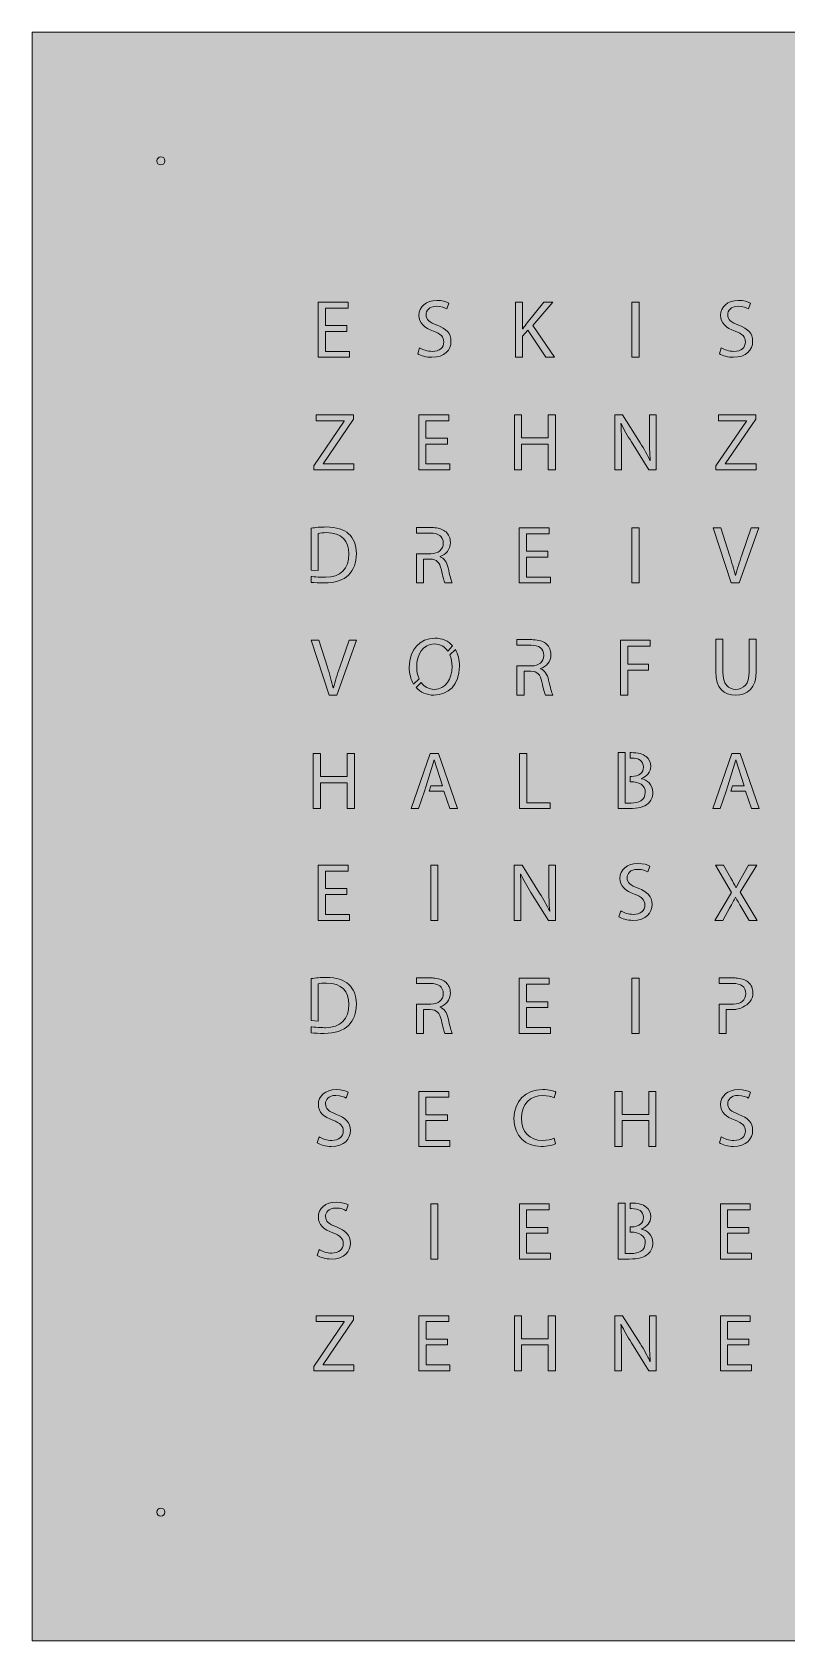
# Model space of a CAD drawing. Header units: inches. Extents: x 0 to 500, y -500 to 0.
# Drawn here: x 0 to 234.5, y -500 to 0 of the extents above; entities that cross this region are included whole.
import ezdxf

# ---------------------------------------------------------------- set-up
doc = ezdxf.new("R2010")
doc.units = ezdxf.units.IN
doc.header["$MEASUREMENT"] = 0
doc.layers.add('Ebene 1', color=7, linetype='Continuous')

msp = doc.modelspace()

# ---------------------------------------------------------------- hatches: boundary and pattern name
at = {"layer": 'Ebene 1'}
h = msp.add_hatch(color=38, dxfattribs=at)
h.dxf.hatch_style = 2
h.paths.add_polyline_path([(0, -500), (500, -500), (500, 0), (0, 0)])

# ---------------------------------------------------------------- linework, layer by layer
at = {"layer": 'Ebene 1', "lineweight": 0}
for points in [[(0, -500), (500, -500), (500, 0), (0, 0), (0, -500)], [(97.81, -93.03), (91.14, -93.03), (91.14, -99.21), (98.61, -99.21), (98.61, -101.06), (88.89, -101.06), (88.89, -83.94), (98.22, -83.94), (98.22, -85.79), (91.14, -85.79), (91.14, -91.2), (97.81, -91.2), (97.81, -93.03)], [(188.62, -101.06), (186.38, -101.06), (186.38, -83.94), (188.62, -83.94), (188.62, -101.06)], [(87.5, -134.76), (96.98, -120.87), (96.98, -120.79), (88.31, -120.79), (88.31, -118.94), (99.87, -118.94), (99.87, -120.29), (90.42, -134.13), (90.42, -134.21), (100, -134.21), (100, -136.06), (87.5, -136.06), (87.5, -134.76)], [(129.06, -128.03), (122.39, -128.03), (122.39, -134.21), (129.86, -134.21), (129.86, -136.06), (120.14, -136.06), (120.14, -118.94), (129.47, -118.94), (129.47, -120.79), (122.39, -120.79), (122.39, -126.2), (129.06, -126.2), (129.06, -128.03)], [(152.11, -118.94), (152.11, -126.1), (160.39, -126.1), (160.39, -118.94), (162.63, -118.94), (162.63, -136.06), (160.39, -136.06), (160.39, -128.03), (152.11, -128.03), (152.11, -136.06), (149.87, -136.06), (149.87, -118.94), (152.11, -118.94)], [(212.5, -134.76), (221.98, -120.87), (221.98, -120.79), (213.31, -120.79), (213.31, -118.94), (224.87, -118.94), (224.87, -120.29), (215.42, -134.13), (215.42, -134.21), (225, -134.21), (225, -136.06), (212.5, -136.06), (212.5, -134.76)], [(160.31, -163.17), (153.64, -163.17), (153.64, -169.35), (161.11, -169.35), (161.11, -171.2), (151.39, -171.2), (151.39, -154.08), (160.72, -154.08), (160.72, -155.93), (153.64, -155.93), (153.64, -161.34), (160.31, -161.34), (160.31, -163.17)], [(188.62, -171.2), (186.38, -171.2), (186.38, -154.08), (188.62, -154.08), (188.62, -171.2)], [(182.89, -188.94), (192.11, -188.94), (192.11, -190.79), (185.12, -190.79), (185.12, -196.48), (191.58, -196.48), (191.58, -198.31), (185.12, -198.31), (185.12, -206.06), (182.89, -206.06), (182.89, -188.94)], [(89.61, -224.22), (89.61, -231.38), (97.89, -231.38), (97.89, -224.22), (100.13, -224.22), (100.13, -241.34), (97.89, -241.34), (97.89, -233.31), (89.61, -233.31), (89.61, -241.34), (87.37, -241.34), (87.37, -224.22), (89.61, -224.22)], [(121.9, -235.95), (120.12, -241.34), (117.84, -241.34), (123.68, -224.22), (126.32, -224.22), (132.16, -241.34), (129.8, -241.34), (127.97, -235.95), (123.4, -235.95), (123.93, -234.23), (127.54, -234.23), (124.95, -226.17), (124.9, -226.17), (122.43, -234.23), (121.9, -235.95)], [(151.47, -224.22), (153.71, -224.22), (153.71, -239.49), (161.03, -239.49), (161.03, -241.34), (151.47, -241.34), (151.47, -224.22)], [(215.65, -235.95), (213.87, -241.34), (211.59, -241.34), (217.43, -224.22), (220.07, -224.22), (225.91, -241.34), (223.55, -241.34), (221.72, -235.95), (217.15, -235.95), (217.68, -234.23), (221.29, -234.23), (218.7, -226.17), (218.65, -226.17), (216.18, -234.23), (215.65, -235.95)], [(97.79, -268.03), (91.16, -268.03), (91.16, -274.21), (98.58, -274.21), (98.58, -276.06), (88.92, -276.06), (88.92, -258.94), (98.2, -258.94), (98.2, -260.79), (91.16, -260.79), (91.16, -266.2), (97.79, -266.2), (97.79, -268.03)], [(126.12, -276.06), (123.88, -276.06), (123.88, -258.94), (126.12, -258.94), (126.12, -276.06)], [(160.31, -303.17), (153.64, -303.17), (153.64, -309.35), (161.11, -309.35), (161.11, -311.2), (151.39, -311.2), (151.39, -294.08), (160.72, -294.08), (160.72, -295.93), (153.64, -295.93), (153.64, -301.34), (160.31, -301.34), (160.31, -303.17)], [(188.62, -311.2), (186.38, -311.2), (186.38, -294.08), (188.62, -294.08), (188.62, -311.2)], [(129.06, -338.31), (122.39, -338.31), (122.39, -344.49), (129.86, -344.49), (129.86, -346.34), (120.14, -346.34), (120.14, -329.22), (129.47, -329.22), (129.47, -331.07), (122.39, -331.07), (122.39, -336.48), (129.06, -336.48), (129.06, -338.31)], [(183.36, -329.22), (183.36, -336.38), (191.64, -336.38), (191.64, -329.22), (193.88, -329.22), (193.88, -346.34), (191.64, -346.34), (191.64, -338.31), (183.36, -338.31), (183.36, -346.34), (181.12, -346.34), (181.12, -329.22), (183.36, -329.22)], [(126.12, -381.34), (123.88, -381.34), (123.88, -364.22), (126.12, -364.22), (126.12, -381.34)], [(160.29, -373.31), (153.66, -373.31), (153.66, -379.49), (161.08, -379.49), (161.08, -381.34), (151.42, -381.34), (151.42, -364.22), (160.7, -364.22), (160.7, -366.07), (153.66, -366.07), (153.66, -371.48), (160.29, -371.48), (160.29, -373.31)], [(222.79, -373.31), (216.16, -373.31), (216.16, -379.49), (223.58, -379.49), (223.58, -381.34), (213.92, -381.34), (213.92, -364.22), (223.2, -364.22), (223.2, -366.07), (216.16, -366.07), (216.16, -371.48), (222.79, -371.48), (222.79, -373.31)], [(87.5, -414.76), (96.98, -400.87), (96.98, -400.79), (88.31, -400.79), (88.31, -398.94), (99.87, -398.94), (99.87, -400.28), (90.42, -414.13), (90.42, -414.21), (100, -414.21), (100, -416.06), (87.5, -416.06), (87.5, -414.76)], [(129.04, -408.03), (122.41, -408.03), (122.41, -414.21), (129.83, -414.21), (129.83, -416.06), (120.17, -416.06), (120.17, -398.94), (129.45, -398.94), (129.45, -400.79), (122.41, -400.79), (122.41, -406.2), (129.04, -406.2), (129.04, -408.03)], [(152.11, -398.94), (152.11, -406.1), (160.39, -406.1), (160.39, -398.94), (162.63, -398.94), (162.63, -416.06), (160.39, -416.06), (160.39, -408.03), (152.11, -408.03), (152.11, -416.06), (149.87, -416.06), (149.87, -398.94), (152.11, -398.94)], [(222.79, -408.03), (216.16, -408.03), (216.16, -414.21), (223.58, -414.21), (223.58, -416.06), (213.92, -416.06), (213.92, -398.94), (223.2, -398.94), (223.2, -400.79), (216.16, -400.79), (216.16, -406.2), (222.79, -406.2), (222.79, -408.03)]]:
    msp.add_lwpolyline(points, dxfattribs=at)
for points, knots in [([(38.75, -39.99), (38.75, -39.32), (39.29, -38.75), (40.01, -38.75), (40.73, -38.75), (41.25, -39.29), (41.25, -39.99), (41.25, -40.68), (40.76, -41.25), (39.99, -41.25), (39.27, -41.25), (38.75, -40.68), (38.75, -39.99)], [0, 0, 0, 0, 1, 1, 1, 2, 2, 2, 3, 3, 3, 4, 4, 4, 4]), ([(120.41, -98.09), (121.41, -98.72), (122.83, -99.21), (124.35, -99.21), (126.61, -99.21), (127.93, -98.01), (127.93, -96.28), (127.93, -94.71), (127.02, -93.77), (124.71, -92.91), (121.91, -91.89), (120.19, -90.42), (120.19, -88.03), (120.19, -85.36), (122.4, -83.38), (125.72, -83.38), (127.45, -83.38), (128.75, -83.79), (129.48, -84.22), (129.48, -84.22), (128.87, -86.02), (128.87, -86.02), (128.34, -85.69), (127.2, -85.21), (125.65, -85.21), (123.31, -85.21), (122.42, -86.61), (122.42, -87.78), (122.42, -89.38), (123.46, -90.16), (125.83, -91.08), (128.72, -92.19), (130.17, -93.59), (130.17, -96.11), (130.17, -98.75), (128.24, -101.06), (124.2, -101.06), (122.55, -101.06), (120.75, -100.55), (119.83, -99.94), (119.83, -99.94), (120.41, -98.09), (120.41, -98.09)], [0, 0, 0, 0, 1, 1, 1, 2, 2, 2, 3, 3, 3, 4, 4, 4, 5, 5, 5, 6, 6, 6, 7, 7, 7, 8, 8, 8, 9, 9, 9, 10, 10, 10, 11, 11, 11, 12, 12, 12, 13, 13, 13, 14, 14, 14, 14]), ([(150.2, -83.94), (150.2, -83.94), (152.41, -83.94), (152.41, -83.94), (152.41, -83.94), (152.41, -92.19), (152.41, -92.19), (152.41, -92.19), (152.49, -92.19), (152.49, -92.19), (152.95, -91.53), (153.4, -90.93), (153.84, -90.37), (153.84, -90.37), (159.07, -83.94), (159.07, -83.94), (159.07, -83.94), (161.81, -83.94), (161.81, -83.94), (161.81, -83.94), (155.61, -91.2), (155.61, -91.2), (155.61, -91.2), (162.3, -101.06), (162.3, -101.06), (162.3, -101.06), (159.68, -101.06), (159.68, -101.06), (159.68, -101.06), (154.07, -92.65), (154.07, -92.65), (154.07, -92.65), (152.41, -94.53), (152.41, -94.53), (152.41, -94.53), (152.41, -101.06), (152.41, -101.06), (152.41, -101.06), (150.2, -101.06), (150.2, -101.06), (150.2, -101.06), (150.2, -83.94), (150.2, -83.94)], [0, 0, 0, 0, 1, 1, 1, 2, 2, 2, 3, 3, 3, 4, 4, 4, 5, 5, 5, 6, 6, 6, 7, 7, 7, 8, 8, 8, 9, 9, 9, 10, 10, 10, 11, 11, 11, 12, 12, 12, 13, 13, 13, 14, 14, 14, 14]), ([(214.16, -98.09), (215.16, -98.72), (216.58, -99.21), (218.1, -99.21), (220.36, -99.21), (221.68, -98.01), (221.68, -96.28), (221.68, -94.71), (220.77, -93.77), (218.46, -92.91), (215.66, -91.89), (213.94, -90.42), (213.94, -88.03), (213.94, -85.36), (216.15, -83.38), (219.47, -83.38), (221.2, -83.38), (222.5, -83.79), (223.23, -84.22), (223.23, -84.22), (222.62, -86.02), (222.62, -86.02), (222.09, -85.69), (220.95, -85.21), (219.4, -85.21), (217.06, -85.21), (216.17, -86.61), (216.17, -87.78), (216.17, -89.38), (217.21, -90.16), (219.58, -91.08), (222.47, -92.19), (223.92, -93.59), (223.92, -96.11), (223.92, -98.75), (221.99, -101.06), (217.95, -101.06), (216.3, -101.06), (214.5, -100.55), (213.58, -99.94), (213.58, -99.94), (214.16, -98.09), (214.16, -98.09)], [0, 0, 0, 0, 1, 1, 1, 2, 2, 2, 3, 3, 3, 4, 4, 4, 5, 5, 5, 6, 6, 6, 7, 7, 7, 8, 8, 8, 9, 9, 9, 10, 10, 10, 11, 11, 11, 12, 12, 12, 13, 13, 13, 14, 14, 14, 14]), ([(181.07, -136.06), (181.07, -136.06), (181.07, -118.94), (181.07, -118.94), (181.07, -118.94), (183.51, -118.94), (183.51, -118.94), (183.51, -118.94), (188.97, -127.6), (188.97, -127.6), (190.22, -129.61), (191.23, -131.41), (192.02, -133.16), (192.02, -133.16), (192.1, -133.14), (192.1, -133.14), (191.89, -130.85), (191.84, -128.77), (191.84, -126.1), (191.84, -126.1), (191.84, -118.94), (191.84, -118.94), (191.84, -118.94), (193.93, -118.94), (193.93, -118.94), (193.93, -118.94), (193.93, -136.06), (193.93, -136.06), (193.93, -136.06), (191.69, -136.06), (191.69, -136.06), (191.69, -136.06), (186.25, -127.37), (186.25, -127.37), (185.06, -125.47), (183.92, -123.51), (183.08, -121.66), (183.08, -121.66), (183, -121.68), (183, -121.68), (183.13, -123.84), (183.16, -125.9), (183.16, -128.74), (183.16, -128.74), (183.16, -136.06), (183.16, -136.06), (183.16, -136.06), (181.07, -136.06), (181.07, -136.06)], [0, 0, 0, 0, 1, 1, 1, 2, 2, 2, 3, 3, 3, 4, 4, 4, 5, 5, 5, 6, 6, 6, 7, 7, 7, 8, 8, 8, 9, 9, 9, 10, 10, 10, 11, 11, 11, 12, 12, 12, 13, 13, 13, 14, 14, 14, 15, 15, 15, 16, 16, 16, 16]), ([(86.71, -169.19), (86.82, -169.2), (87.98, -169.28), (88.92, -169.35), (90.02, -169.43), (90.89, -169.42), (91.16, -169.42), (95.91, -169.42), (98.45, -166.78), (98.45, -162.16), (98.47, -158.12), (96.19, -155.55), (91.51, -155.55), (90.37, -155.55), (89.51, -155.65), (88.92, -155.78), (88.92, -155.78), (88.92, -167.35), (88.92, -167.35), (88.92, -167.35), (86.71, -167.19), (86.71, -167.19), (86.71, -167.19), (86.71, -154.18), (86.71, -154.18), (88.06, -153.95), (89.66, -153.8), (91.41, -153.8), (94.59, -153.8), (96.85, -154.56), (98.35, -155.93), (99.9, -157.33), (100.79, -159.31), (100.79, -162.08), (100.79, -164.87), (99.9, -167.16), (98.32, -168.74), (96.7, -170.34), (94.05, -171.2), (90.73, -171.2), (89.13, -171.2), (87.83, -171.12), (86.71, -171), (86.71, -171), (86.71, -169.19), (86.71, -169.19)], [0, 0, 0, 0, 1, 1, 1, 2, 2, 2, 3, 3, 3, 4, 4, 4, 5, 5, 5, 6, 6, 6, 7, 7, 7, 8, 8, 8, 9, 9, 9, 10, 10, 10, 11, 11, 11, 12, 12, 12, 13, 13, 13, 14, 14, 14, 15, 15, 15, 15]), ([(119.42, -153.95), (119.42, -153.95), (123.67, -153.95), (123.67, -153.95), (124.19, -153.95), (124.67, -153.97), (125.12, -154.02), (126.69, -154.18), (127.81, -154.62), (128.62, -155.35), (129.46, -156.11), (129.97, -157.28), (129.97, -158.63), (129.97, -160.86), (128.54, -162.36), (126.77, -162.97), (126.77, -162.97), (126.77, -163.05), (126.77, -163.05), (128.06, -163.5), (128.85, -164.72), (129.25, -166.5), (129.81, -168.89), (130.22, -170.54), (130.58, -171.2), (130.58, -171.2), (128.29, -171.2), (128.29, -171.2), (128.01, -170.69), (127.63, -169.24), (127.17, -167.11), (126.66, -164.75), (125.72, -163.86), (123.72, -163.78), (123.72, -163.78), (121.63, -163.78), (121.63, -163.78), (121.63, -163.78), (121.63, -171.2), (121.63, -171.2), (121.63, -171.2), (119.42, -171.2), (119.42, -171.2), (119.42, -171.2), (119.42, -162.11), (119.42, -162.11), (119.42, -162.11), (122.51, -162.11), (122.51, -162.11), (122.51, -162.11), (123.89, -162.11), (123.89, -162.11), (126.26, -162.11), (127.76, -160.81), (127.76, -158.85), (127.76, -156.64), (126.16, -155.68), (123.82, -155.68), (123.82, -155.68), (119.42, -155.68), (119.42, -155.68), (119.42, -155.68), (119.42, -153.95), (119.42, -153.95)], [0, 0, 0, 0, 1, 1, 1, 2, 2, 2, 3, 3, 3, 4, 4, 4, 5, 5, 5, 6, 6, 6, 7, 7, 7, 8, 8, 8, 9, 9, 9, 10, 10, 10, 11, 11, 11, 12, 12, 12, 13, 13, 13, 14, 14, 14, 15, 15, 15, 16, 16, 16, 17, 17, 17, 18, 18, 18, 19, 19, 19, 20, 20, 20, 21, 21, 21, 21]), ([(217.28, -171.2), (217.28, -171.2), (211.66, -154.08), (211.66, -154.08), (211.66, -154.08), (214.08, -154.08), (214.08, -154.08), (214.08, -154.08), (216.74, -162.51), (216.74, -162.51), (217.45, -164.82), (218.09, -166.91), (218.57, -168.91), (218.57, -168.91), (218.62, -168.91), (218.62, -168.91), (219.11, -166.93), (219.79, -164.77), (220.58, -162.54), (220.58, -162.54), (223.47, -154.08), (223.47, -154.08), (223.47, -154.08), (225.84, -154.08), (225.84, -154.08), (225.84, -154.08), (219.72, -171.2), (219.72, -171.2), (219.72, -171.2), (217.28, -171.2), (217.28, -171.2)], [0, 0, 0, 0, 1, 1, 1, 2, 2, 2, 3, 3, 3, 4, 4, 4, 5, 5, 5, 6, 6, 6, 7, 7, 7, 8, 8, 8, 9, 9, 9, 10, 10, 10, 10]), ([(92.28, -206.06), (92.28, -206.06), (86.66, -188.94), (86.66, -188.94), (86.66, -188.94), (89.08, -188.94), (89.08, -188.94), (89.08, -188.94), (91.74, -197.37), (91.74, -197.37), (92.45, -199.68), (93.09, -201.77), (93.57, -203.77), (93.57, -203.77), (93.62, -203.77), (93.62, -203.77), (94.11, -201.79), (94.79, -199.63), (95.58, -197.4), (95.58, -197.4), (98.47, -188.94), (98.47, -188.94), (98.47, -188.94), (100.84, -188.94), (100.84, -188.94), (100.84, -188.94), (94.71, -206.06), (94.71, -206.06), (94.71, -206.06), (92.28, -206.06), (92.28, -206.06)], [0, 0, 0, 0, 1, 1, 1, 2, 2, 2, 3, 3, 3, 4, 4, 4, 5, 5, 5, 6, 6, 6, 7, 7, 7, 8, 8, 8, 9, 9, 9, 10, 10, 10, 10]), ([(119.51, -197.3), (119.51, -198.61), (119.77, -199.88), (120.25, -200.96), (120.25, -200.96), (118.55, -202.61), (118.55, -202.61), (117.67, -201.19), (117.18, -199.4), (117.18, -197.35), (117.18, -191.91), (120.53, -188.36), (125.1, -188.36), (127.42, -188.36), (129.33, -189.23), (130.68, -190.73), (130.68, -190.73), (129.14, -192.37), (129.14, -192.37), (128.23, -191.05), (126.87, -190.16), (125.03, -190.16), (121.34, -190.16), (119.51, -193.56), (119.51, -197.3)], [0, 0, 0, 0, 1, 1, 1, 2, 2, 2, 3, 3, 3, 4, 4, 4, 5, 5, 5, 6, 6, 6, 7, 7, 7, 8, 8, 8, 8]), ([(150.67, -188.81), (150.67, -188.81), (154.92, -188.81), (154.92, -188.81), (155.44, -188.81), (155.92, -188.83), (156.37, -188.88), (157.94, -189.04), (159.06, -189.48), (159.87, -190.21), (160.71, -190.97), (161.22, -192.14), (161.22, -193.49), (161.22, -195.72), (159.79, -197.22), (158.01, -197.83), (158.01, -197.83), (158.01, -197.91), (158.01, -197.91), (159.31, -198.36), (160.1, -199.58), (160.5, -201.36), (161.06, -203.75), (161.47, -205.4), (161.83, -206.06), (161.83, -206.06), (159.54, -206.06), (159.54, -206.06), (159.26, -205.55), (158.88, -204.1), (158.42, -201.97), (157.91, -199.61), (156.97, -198.72), (154.97, -198.64), (154.97, -198.64), (152.88, -198.64), (152.88, -198.64), (152.88, -198.64), (152.88, -206.06), (152.88, -206.06), (152.88, -206.06), (150.67, -206.06), (150.67, -206.06), (150.67, -206.06), (150.67, -196.97), (150.67, -196.97), (150.67, -196.97), (153.76, -196.97), (153.76, -196.97), (153.76, -196.97), (155.14, -196.97), (155.14, -196.97), (157.51, -196.97), (159.01, -195.67), (159.01, -193.72), (159.01, -191.51), (157.41, -190.54), (155.07, -190.54), (155.07, -190.54), (150.67, -190.54), (150.67, -190.54), (150.67, -190.54), (150.67, -188.81), (150.67, -188.81)], [0, 0, 0, 0, 1, 1, 1, 2, 2, 2, 3, 3, 3, 4, 4, 4, 5, 5, 5, 6, 6, 6, 7, 7, 7, 8, 8, 8, 9, 9, 9, 10, 10, 10, 11, 11, 11, 12, 12, 12, 13, 13, 13, 14, 14, 14, 15, 15, 15, 16, 16, 16, 17, 17, 17, 18, 18, 18, 19, 19, 19, 20, 20, 20, 21, 21, 21, 21]), ([(214.67, -188.66), (214.67, -188.66), (214.67, -198.82), (214.67, -198.82), (214.67, -202.63), (216.38, -204.26), (218.66, -204.26), (221.18, -204.26), (222.83, -202.58), (222.83, -198.82), (222.83, -198.82), (222.83, -188.66), (222.83, -188.66), (222.83, -188.66), (225.06, -188.66), (225.06, -188.66), (225.06, -188.66), (225.06, -198.67), (225.06, -198.67), (225.06, -203.93), (222.29, -206.06), (218.58, -206.06), (215.08, -206.06), (212.44, -204.08), (212.44, -198.74), (212.44, -198.74), (212.44, -188.66), (212.44, -188.66), (212.44, -188.66), (214.67, -188.66), (214.67, -188.66)], [0, 0, 0, 0, 1, 1, 1, 2, 2, 2, 3, 3, 3, 4, 4, 4, 5, 5, 5, 6, 6, 6, 7, 7, 7, 8, 8, 8, 9, 9, 9, 10, 10, 10, 10]), ([(132.82, -197.04), (132.82, -202.91), (129.24, -206.06), (124.87, -206.06), (122.62, -206.06), (120.71, -205.19), (119.35, -203.68), (119.35, -203.68), (120.93, -202.15), (120.93, -202.15), (121.87, -203.43), (123.24, -204.26), (125, -204.26), (128.5, -204.26), (130.49, -201.03), (130.49, -197.14), (130.49, -195.91), (130.26, -194.66), (129.79, -193.56), (129.79, -193.56), (131.52, -191.87), (131.52, -191.87), (132.36, -193.28), (132.82, -195.04), (132.82, -197.04)], [0, 0, 0, 0, 1, 1, 1, 2, 2, 2, 3, 3, 3, 4, 4, 4, 5, 5, 5, 6, 6, 6, 7, 7, 7, 8, 8, 8, 8]), ([(182.1, -223.94), (182.1, -223.94), (184.31, -223.94), (184.31, -223.94), (184.31, -223.94), (184.31, -239.61), (184.31, -239.61), (184.31, -239.61), (186.17, -239.61), (186.17, -239.61), (188.45, -239.61), (190.56, -238.77), (190.56, -236.28), (190.56, -233.97), (188.55, -232.98), (186.14, -232.98), (186.14, -232.98), (185.81, -232.98), (185.81, -232.98), (185.81, -232.98), (185.81, -231.33), (185.81, -231.33), (185.81, -231.33), (186.32, -231.33), (186.32, -231.33), (188.63, -231.33), (190, -230.09), (190, -228.43), (190, -226.45), (188.5, -225.64), (186.27, -225.64), (186.27, -225.64), (185.81, -225.64), (185.81, -225.64), (185.81, -225.64), (185.81, -223.94), (185.81, -223.94), (185.81, -223.94), (186.14, -223.94), (186.14, -223.94), (188.35, -223.94), (189.77, -224.32), (190.81, -225.18), (191.7, -225.84), (192.26, -226.86), (192.26, -228.21), (192.26, -229.88), (191.14, -231.33), (189.37, -231.97), (189.37, -231.97), (189.37, -232.04), (189.37, -232.04), (190.99, -232.42), (192.9, -233.77), (192.9, -236.31), (192.9, -237.78), (192.31, -238.93), (191.42, -239.74), (190.26, -240.83), (188.33, -241.34), (185.53, -241.34), (185.53, -241.34), (182.1, -241.34), (182.1, -241.34), (182.1, -241.34), (182.1, -223.94), (182.1, -223.94)], [0, 0, 0, 0, 1, 1, 1, 2, 2, 2, 3, 3, 3, 4, 4, 4, 5, 5, 5, 6, 6, 6, 7, 7, 7, 8, 8, 8, 9, 9, 9, 10, 10, 10, 11, 11, 11, 12, 12, 12, 13, 13, 13, 14, 14, 14, 15, 15, 15, 16, 16, 16, 17, 17, 17, 18, 18, 18, 19, 19, 19, 20, 20, 20, 21, 21, 21, 22, 22, 22, 22]), ([(149.82, -276.06), (149.82, -276.06), (149.82, -258.94), (149.82, -258.94), (149.82, -258.94), (152.26, -258.94), (152.26, -258.94), (152.26, -258.94), (157.72, -267.6), (157.72, -267.6), (158.97, -269.61), (159.98, -271.41), (160.77, -273.16), (160.77, -273.16), (160.85, -273.14), (160.85, -273.14), (160.64, -270.85), (160.59, -268.77), (160.59, -266.1), (160.59, -266.1), (160.59, -258.94), (160.59, -258.94), (160.59, -258.94), (162.68, -258.94), (162.68, -258.94), (162.68, -258.94), (162.68, -276.06), (162.68, -276.06), (162.68, -276.06), (160.44, -276.06), (160.44, -276.06), (160.44, -276.06), (155, -267.37), (155, -267.37), (153.81, -265.47), (152.67, -263.51), (151.83, -261.66), (151.83, -261.66), (151.75, -261.68), (151.75, -261.68), (151.88, -263.84), (151.91, -265.9), (151.91, -268.75), (151.91, -268.75), (151.91, -276.06), (151.91, -276.06), (151.91, -276.06), (149.82, -276.06), (149.82, -276.06)], [0, 0, 0, 0, 1, 1, 1, 2, 2, 2, 3, 3, 3, 4, 4, 4, 5, 5, 5, 6, 6, 6, 7, 7, 7, 8, 8, 8, 9, 9, 9, 10, 10, 10, 11, 11, 11, 12, 12, 12, 13, 13, 13, 14, 14, 14, 15, 15, 15, 16, 16, 16, 16]), ([(182.91, -273.09), (183.91, -273.72), (185.33, -274.21), (186.85, -274.21), (189.11, -274.21), (190.43, -273.01), (190.43, -271.29), (190.43, -269.71), (189.52, -268.77), (187.21, -267.91), (184.41, -266.89), (182.69, -265.42), (182.69, -263.03), (182.69, -260.36), (184.9, -258.38), (188.22, -258.38), (189.95, -258.38), (191.25, -258.79), (191.98, -259.22), (191.98, -259.22), (191.37, -261.02), (191.37, -261.02), (190.84, -260.69), (189.7, -260.21), (188.15, -260.21), (185.81, -260.21), (184.92, -261.61), (184.92, -262.78), (184.92, -264.38), (185.96, -265.16), (188.33, -266.08), (191.22, -267.2), (192.67, -268.59), (192.67, -271.11), (192.67, -273.75), (190.74, -276.06), (186.7, -276.06), (185.05, -276.06), (183.25, -275.55), (182.33, -274.94), (182.33, -274.94), (182.91, -273.09), (182.91, -273.09)], [0, 0, 0, 0, 1, 1, 1, 2, 2, 2, 3, 3, 3, 4, 4, 4, 5, 5, 5, 6, 6, 6, 7, 7, 7, 8, 8, 8, 9, 9, 9, 10, 10, 10, 11, 11, 11, 12, 12, 12, 13, 13, 13, 14, 14, 14, 14]), ([(222.8, -276.06), (222.8, -276.06), (220.59, -272.28), (220.59, -272.28), (219.7, -270.83), (219.17, -269.89), (218.64, -268.9), (218.64, -268.9), (218.58, -268.9), (218.58, -268.9), (218.1, -269.89), (217.59, -270.8), (216.73, -272.3), (216.73, -272.3), (214.67, -276.06), (214.67, -276.06), (214.67, -276.06), (212.13, -276.06), (212.13, -276.06), (212.13, -276.06), (217.37, -267.4), (217.37, -267.4), (217.37, -267.4), (212.34, -258.94), (212.34, -258.94), (212.34, -258.94), (214.9, -258.94), (214.9, -258.94), (214.9, -258.94), (217.16, -262.95), (217.16, -262.95), (217.8, -264.07), (218.28, -264.93), (218.74, -265.85), (218.74, -265.85), (218.81, -265.85), (218.81, -265.85), (219.3, -264.83), (219.73, -264.05), (220.36, -262.95), (220.36, -262.95), (222.67, -258.94), (222.67, -258.94), (222.67, -258.94), (225.24, -258.94), (225.24, -258.94), (225.24, -258.94), (220.03, -267.27), (220.03, -267.27), (220.03, -267.27), (225.37, -276.06), (225.37, -276.06), (225.37, -276.06), (222.8, -276.06), (222.8, -276.06)], [0, 0, 0, 0, 1, 1, 1, 2, 2, 2, 3, 3, 3, 4, 4, 4, 5, 5, 5, 6, 6, 6, 7, 7, 7, 8, 8, 8, 9, 9, 9, 10, 10, 10, 11, 11, 11, 12, 12, 12, 13, 13, 13, 14, 14, 14, 15, 15, 15, 16, 16, 16, 17, 17, 17, 18, 18, 18, 18]), ([(86.71, -309.19), (86.82, -309.2), (87.98, -309.28), (88.92, -309.35), (90.02, -309.43), (90.89, -309.42), (91.16, -309.42), (95.91, -309.42), (98.45, -306.78), (98.45, -302.16), (98.47, -298.12), (96.19, -295.55), (91.51, -295.55), (90.37, -295.55), (89.51, -295.65), (88.92, -295.78), (88.92, -295.78), (88.92, -307.35), (88.92, -307.35), (88.92, -307.35), (86.71, -307.19), (86.71, -307.19), (86.71, -307.19), (86.71, -294.18), (86.71, -294.18), (88.06, -293.95), (89.66, -293.8), (91.41, -293.8), (94.59, -293.8), (96.85, -294.56), (98.35, -295.93), (99.9, -297.33), (100.79, -299.31), (100.79, -302.08), (100.79, -304.87), (99.9, -307.16), (98.32, -308.74), (96.7, -310.34), (94.05, -311.2), (90.73, -311.2), (89.13, -311.2), (87.83, -311.12), (86.71, -311), (86.71, -311), (86.71, -309.19), (86.71, -309.19)], [0, 0, 0, 0, 1, 1, 1, 2, 2, 2, 3, 3, 3, 4, 4, 4, 5, 5, 5, 6, 6, 6, 7, 7, 7, 8, 8, 8, 9, 9, 9, 10, 10, 10, 11, 11, 11, 12, 12, 12, 13, 13, 13, 14, 14, 14, 15, 15, 15, 15]), ([(119.42, -293.95), (119.42, -293.95), (123.67, -293.95), (123.67, -293.95), (124.19, -293.95), (124.67, -293.97), (125.12, -294.02), (126.69, -294.18), (127.81, -294.62), (128.62, -295.35), (129.46, -296.11), (129.97, -297.28), (129.97, -298.63), (129.97, -300.86), (128.54, -302.36), (126.77, -302.97), (126.77, -302.97), (126.77, -303.05), (126.77, -303.05), (128.06, -303.5), (128.85, -304.72), (129.25, -306.5), (129.81, -308.89), (130.22, -310.54), (130.58, -311.2), (130.58, -311.2), (128.29, -311.2), (128.29, -311.2), (128.01, -310.69), (127.63, -309.24), (127.17, -307.11), (126.66, -304.75), (125.72, -303.86), (123.72, -303.78), (123.72, -303.78), (121.63, -303.78), (121.63, -303.78), (121.63, -303.78), (121.63, -311.2), (121.63, -311.2), (121.63, -311.2), (119.42, -311.2), (119.42, -311.2), (119.42, -311.2), (119.42, -302.11), (119.42, -302.11), (119.42, -302.11), (122.51, -302.11), (122.51, -302.11), (122.51, -302.11), (123.89, -302.11), (123.89, -302.11), (126.26, -302.11), (127.76, -300.81), (127.76, -298.85), (127.76, -296.64), (126.16, -295.68), (123.82, -295.68), (123.82, -295.68), (119.42, -295.68), (119.42, -295.68), (119.42, -295.68), (119.42, -293.95), (119.42, -293.95)], [0, 0, 0, 0, 1, 1, 1, 2, 2, 2, 3, 3, 3, 4, 4, 4, 5, 5, 5, 6, 6, 6, 7, 7, 7, 8, 8, 8, 9, 9, 9, 10, 10, 10, 11, 11, 11, 12, 12, 12, 13, 13, 13, 14, 14, 14, 15, 15, 15, 16, 16, 16, 17, 17, 17, 18, 18, 18, 19, 19, 19, 20, 20, 20, 21, 21, 21, 21]), ([(217.77, -303.78), (218.2, -303.78), (218.58, -303.74), (218.92, -303.68), (219.23, -303.62), (219.58, -303.55), (219.83, -303.47), (220.49, -303.25), (220.58, -303.19), (220.92, -303.03), (222.57, -302.16), (224.02, -300.86), (224.02, -298.63), (224.02, -297.28), (223.51, -296.11), (222.67, -295.35), (221.86, -294.62), (220.74, -294.18), (219.17, -294.02), (218.73, -293.97), (218.24, -293.95), (217.72, -293.95), (217.72, -293.95), (213.48, -293.95), (213.48, -293.95), (213.48, -293.95), (213.48, -295.68), (213.48, -295.68), (213.48, -295.68), (217.87, -295.68), (217.87, -295.68), (220.21, -295.68), (221.81, -296.64), (221.81, -298.85), (221.81, -300.81), (220.31, -302.11), (217.95, -302.11), (217.95, -302.11), (216.56, -302.11), (216.56, -302.11), (216.56, -302.11), (213.48, -302.11), (213.48, -302.11), (213.48, -302.11), (213.48, -311.2), (213.48, -311.2), (213.48, -311.2), (215.69, -311.2), (215.69, -311.2), (215.69, -311.2), (215.69, -303.78), (215.69, -303.78), (215.69, -303.78), (217.77, -303.78), (217.77, -303.78)], [0, 0, 0, 0, 1, 1, 1, 2, 2, 2, 3, 3, 3, 4, 4, 4, 5, 5, 5, 6, 6, 6, 7, 7, 7, 8, 8, 8, 9, 9, 9, 10, 10, 10, 11, 11, 11, 12, 12, 12, 13, 13, 13, 14, 14, 14, 15, 15, 15, 16, 16, 16, 17, 17, 17, 18, 18, 18, 18]), ([(89.16, -343.37), (90.16, -344), (91.58, -344.49), (93.1, -344.49), (95.36, -344.49), (96.68, -343.29), (96.68, -341.56), (96.68, -339.99), (95.77, -339.05), (93.46, -338.19), (90.66, -337.17), (88.94, -335.7), (88.94, -333.31), (88.94, -330.64), (91.15, -328.66), (94.47, -328.66), (96.2, -328.66), (97.5, -329.07), (98.23, -329.5), (98.23, -329.5), (97.62, -331.3), (97.62, -331.3), (97.09, -330.97), (95.95, -330.49), (94.4, -330.49), (92.06, -330.49), (91.17, -331.89), (91.17, -333.06), (91.17, -334.66), (92.21, -335.44), (94.58, -336.36), (97.47, -337.47), (98.92, -338.87), (98.92, -341.39), (98.92, -344.03), (96.99, -346.34), (92.95, -346.34), (91.3, -346.34), (89.5, -345.83), (88.58, -345.22), (88.58, -345.22), (89.16, -343.37), (89.16, -343.37)], [0, 0, 0, 0, 1, 1, 1, 2, 2, 2, 3, 3, 3, 4, 4, 4, 5, 5, 5, 6, 6, 6, 7, 7, 7, 8, 8, 8, 9, 9, 9, 10, 10, 10, 11, 11, 11, 12, 12, 12, 13, 13, 13, 14, 14, 14, 14]), ([(162.7, -345.53), (161.91, -345.93), (160.26, -346.34), (158.18, -346.34), (153.35, -346.34), (149.75, -343.29), (149.75, -337.65), (149.75, -332.27), (153.38, -328.66), (158.69, -328.66), (160.8, -328.66), (162.17, -329.12), (162.75, -329.42), (162.75, -329.42), (162.19, -331.22), (162.19, -331.22), (161.38, -330.82), (160.19, -330.51), (158.76, -330.51), (154.75, -330.51), (152.08, -333.08), (152.08, -337.58), (152.08, -341.79), (154.5, -344.46), (158.64, -344.46), (160.01, -344.46), (161.38, -344.18), (162.27, -343.75), (162.27, -343.75), (162.7, -345.53), (162.7, -345.53)], [0, 0, 0, 0, 1, 1, 1, 2, 2, 2, 3, 3, 3, 4, 4, 4, 5, 5, 5, 6, 6, 6, 7, 7, 7, 8, 8, 8, 9, 9, 9, 10, 10, 10, 10]), ([(214.16, -343.37), (215.16, -344), (216.58, -344.48), (218.1, -344.48), (220.36, -344.48), (221.68, -343.29), (221.68, -341.56), (221.68, -339.99), (220.77, -339.05), (218.46, -338.19), (215.66, -337.17), (213.94, -335.7), (213.94, -333.31), (213.94, -330.64), (216.15, -328.66), (219.47, -328.66), (221.2, -328.66), (222.5, -329.07), (223.23, -329.5), (223.23, -329.5), (222.62, -331.3), (222.62, -331.3), (222.09, -330.97), (220.95, -330.49), (219.4, -330.49), (217.06, -330.49), (216.17, -331.89), (216.17, -333.05), (216.17, -334.65), (217.21, -335.44), (219.58, -336.36), (222.47, -337.47), (223.92, -338.87), (223.92, -341.39), (223.92, -344.03), (221.99, -346.34), (217.95, -346.34), (216.3, -346.34), (214.5, -345.83), (213.58, -345.22), (213.58, -345.22), (214.16, -343.37), (214.16, -343.37)], [0, 0, 0, 0, 1, 1, 1, 2, 2, 2, 3, 3, 3, 4, 4, 4, 5, 5, 5, 6, 6, 6, 7, 7, 7, 8, 8, 8, 9, 9, 9, 10, 10, 10, 11, 11, 11, 12, 12, 12, 13, 13, 13, 14, 14, 14, 14]), ([(89.16, -378.37), (90.16, -379), (91.58, -379.49), (93.1, -379.49), (95.36, -379.49), (96.68, -378.29), (96.68, -376.56), (96.68, -374.99), (95.77, -374.05), (93.46, -373.19), (90.66, -372.17), (88.94, -370.7), (88.94, -368.31), (88.94, -365.64), (91.15, -363.66), (94.47, -363.66), (96.2, -363.66), (97.5, -364.07), (98.23, -364.5), (98.23, -364.5), (97.62, -366.3), (97.62, -366.3), (97.09, -365.97), (95.95, -365.49), (94.4, -365.49), (92.06, -365.49), (91.17, -366.89), (91.17, -368.05), (91.17, -369.66), (92.21, -370.44), (94.58, -371.36), (97.47, -372.47), (98.92, -373.87), (98.92, -376.39), (98.92, -379.03), (96.99, -381.34), (92.95, -381.34), (91.3, -381.34), (89.5, -380.83), (88.58, -380.22), (88.58, -380.22), (89.16, -378.37), (89.16, -378.37)], [0, 0, 0, 0, 1, 1, 1, 2, 2, 2, 3, 3, 3, 4, 4, 4, 5, 5, 5, 6, 6, 6, 7, 7, 7, 8, 8, 8, 9, 9, 9, 10, 10, 10, 11, 11, 11, 12, 12, 12, 13, 13, 13, 14, 14, 14, 14]), ([(182.1, -363.94), (182.1, -363.94), (184.31, -363.94), (184.31, -363.94), (184.31, -363.94), (184.31, -379.61), (184.31, -379.61), (184.31, -379.61), (186.17, -379.61), (186.17, -379.61), (188.45, -379.61), (190.56, -378.77), (190.56, -376.28), (190.56, -373.97), (188.55, -372.98), (186.14, -372.98), (186.14, -372.98), (185.81, -372.98), (185.81, -372.98), (185.81, -372.98), (185.81, -371.33), (185.81, -371.33), (185.81, -371.33), (186.32, -371.33), (186.32, -371.33), (188.63, -371.33), (190, -370.09), (190, -368.43), (190, -366.45), (188.5, -365.64), (186.27, -365.64), (186.27, -365.64), (185.81, -365.64), (185.81, -365.64), (185.81, -365.64), (185.81, -363.94), (185.81, -363.94), (185.81, -363.94), (186.14, -363.94), (186.14, -363.94), (188.35, -363.94), (189.77, -364.32), (190.81, -365.18), (191.7, -365.84), (192.26, -366.86), (192.26, -368.21), (192.26, -369.88), (191.14, -371.33), (189.37, -371.97), (189.37, -371.97), (189.37, -372.04), (189.37, -372.04), (190.99, -372.42), (192.9, -373.77), (192.9, -376.31), (192.9, -377.78), (192.31, -378.93), (191.42, -379.74), (190.26, -380.83), (188.32, -381.34), (185.53, -381.34), (185.53, -381.34), (182.1, -381.34), (182.1, -381.34), (182.1, -381.34), (182.1, -363.94), (182.1, -363.94)], [0, 0, 0, 0, 1, 1, 1, 2, 2, 2, 3, 3, 3, 4, 4, 4, 5, 5, 5, 6, 6, 6, 7, 7, 7, 8, 8, 8, 9, 9, 9, 10, 10, 10, 11, 11, 11, 12, 12, 12, 13, 13, 13, 14, 14, 14, 15, 15, 15, 16, 16, 16, 17, 17, 17, 18, 18, 18, 19, 19, 19, 20, 20, 20, 21, 21, 21, 22, 22, 22, 22]), ([(181.07, -416.06), (181.07, -416.06), (181.07, -398.94), (181.07, -398.94), (181.07, -398.94), (183.51, -398.94), (183.51, -398.94), (183.51, -398.94), (188.97, -407.6), (188.97, -407.6), (190.22, -409.61), (191.23, -411.41), (192.02, -413.16), (192.02, -413.16), (192.1, -413.14), (192.1, -413.14), (191.89, -410.85), (191.84, -408.77), (191.84, -406.1), (191.84, -406.1), (191.84, -398.94), (191.84, -398.94), (191.84, -398.94), (193.93, -398.94), (193.93, -398.94), (193.93, -398.94), (193.93, -416.06), (193.93, -416.06), (193.93, -416.06), (191.69, -416.06), (191.69, -416.06), (191.69, -416.06), (186.25, -407.37), (186.25, -407.37), (185.06, -405.47), (183.92, -403.51), (183.08, -401.66), (183.08, -401.66), (183, -401.68), (183, -401.68), (183.13, -403.84), (183.16, -405.9), (183.16, -408.74), (183.16, -408.74), (183.16, -416.06), (183.16, -416.06), (183.16, -416.06), (181.07, -416.06), (181.07, -416.06)], [0, 0, 0, 0, 1, 1, 1, 2, 2, 2, 3, 3, 3, 4, 4, 4, 5, 5, 5, 6, 6, 6, 7, 7, 7, 8, 8, 8, 9, 9, 9, 10, 10, 10, 11, 11, 11, 12, 12, 12, 13, 13, 13, 14, 14, 14, 15, 15, 15, 16, 16, 16, 16]), ([(38.75, -459.99), (38.75, -459.32), (39.29, -458.75), (40.01, -458.75), (40.73, -458.75), (41.25, -459.29), (41.25, -459.99), (41.25, -460.68), (40.76, -461.25), (39.99, -461.25), (39.27, -461.25), (38.75, -460.68), (38.75, -459.99)], [0, 0, 0, 0, 1, 1, 1, 2, 2, 2, 3, 3, 3, 4, 4, 4, 4])]:
    msp.add_open_spline(points, degree=3, knots=knots, dxfattribs=at)

doc.saveas('drawing.dxf')
